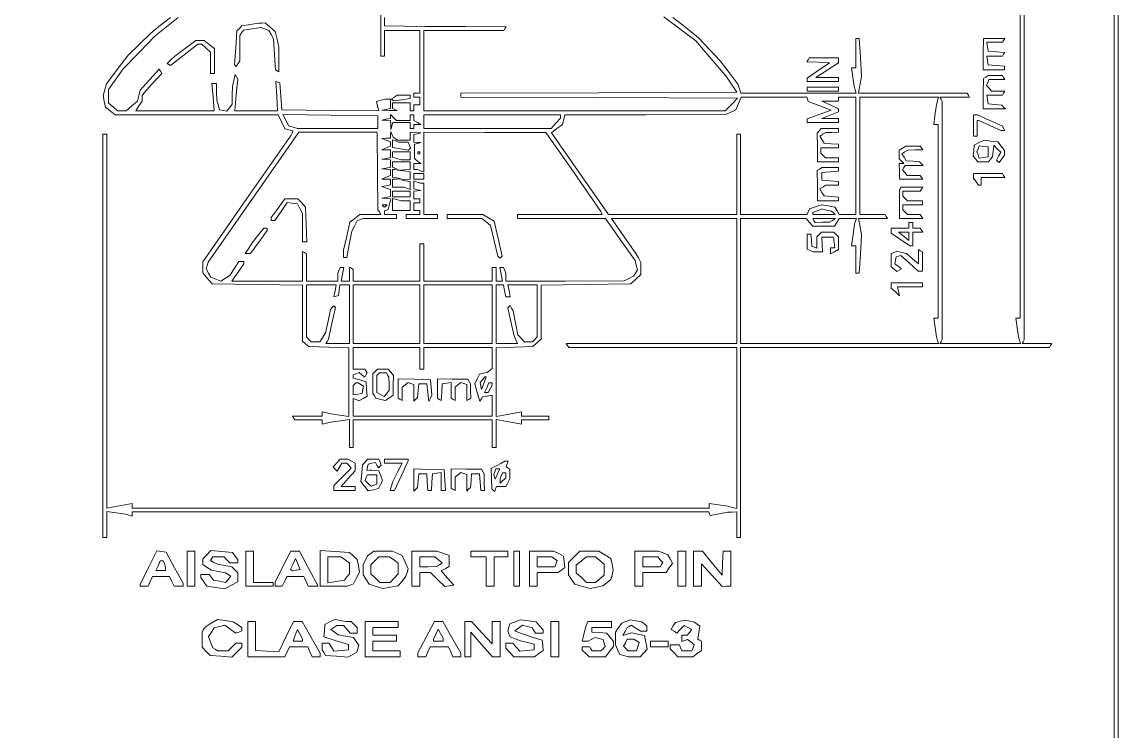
# Paper-space layout 'AN-07-DGE-065' of a CAD drawing. Header units: metres, sheet in millimetres. Extents: x 12 to 193, y 4 to 291.
# Drawn here: x 121.9 to 193.1, y 118.6 to 164.6 of the extents above; entities that cross this region are included whole.
import ezdxf

# ---------------------------------------------------------------- set-up
doc = ezdxf.new("R2010")
doc.units = ezdxf.units.M
doc.layers.add('DGE_CONTORNOS', color=7, linetype='Continuous', lineweight=0)
doc.layers.add('DGE_DATOS', color=7, linetype='Continuous', lineweight=0)

# ---------------------------------------------------------------- blocks, each defined once
blk = doc.blocks.new('LP_REF_DGE_MT_065')
at = {"layer": 'DGE_CONTORNOS'}
for points in [[(29.612, 147.687), (29.612, 25.259), (111.337, 25.259), (193.061, 25.259), (193.061, 147.687), (193.061, 270.115), (111.337, 270.115), (29.612, 270.115)], [(192.807, 164.007), (192.807, 58.152), (117.941, 58.152), (43.074, 58.152), (43.074, 164.007), (43.074, 269.861), (117.941, 269.861), (192.807, 269.861)], [(136.702, 164.458), (136.16, 164.37), (136.004, 164.214), (135.848, 164.058), (135.771, 162.953), (135.694, 161.848), (135.746, 161.788), (135.798, 161.728), (135.916, 161.915), (136.034, 162.102), (136.038, 162.927), (136.042, 163.753), (136.154, 163.929), (136.266, 164.106), (136.834, 164.192), (137.401, 164.279), (137.664, 164.181), (137.927, 164.084), (138.075, 163.807), (138.223, 163.53), (138.292, 162.526), (138.361, 161.522), (138.47, 161.455), (138.578, 161.388), (138.575, 162.189), (138.572, 162.991), (138.455, 163.499), (138.337, 164.007), (138.006, 164.292), (137.675, 164.578), (137.46, 164.562), (137.245, 164.546)], [(132.482, 162.913), (131.784, 162.391), (131.549, 162.167), (131.314, 161.942), (131.425, 161.873), (131.537, 161.804), (132.422, 162.491), (133.308, 163.179), (133.442, 163.18), (133.577, 163.181), (133.855, 162.922), (134.133, 162.663), (134.133, 161.97), (134.133, 161.276), (134.26, 161.276), (134.387, 161.276), (134.387, 162.092), (134.387, 162.909), (134.053, 163.172), (133.718, 163.435), (133.449, 163.434), (133.181, 163.434)], [(184.312, 162.546), (184.309, 161.53), (185.002, 161.53), (185.695, 161.53), (185.695, 161.65), (185.695, 161.769), (185.155, 161.808), (184.616, 161.848), (184.575, 162.133), (184.535, 162.419), (185.044, 162.419), (185.553, 162.419), (185.627, 162.539), (185.701, 162.658), (185.158, 162.697), (184.616, 162.737), (184.575, 163.022), (184.535, 163.308), (185.044, 163.308), (185.553, 163.308), (185.632, 163.435), (185.71, 163.562), (185.012, 163.562), (184.314, 163.562)], [(172.936, 162.171), (172.861, 162.051), (173.588, 162.013), (174.316, 161.975), (173.592, 161.477), (172.868, 160.98), (172.868, 160.874), (172.868, 160.768), (173.884, 160.768), (174.9, 160.768), (174.9, 160.895), (174.9, 161.022), (174.17, 161.023), (173.44, 161.025), (174.168, 161.5), (174.897, 161.975), (174.898, 162.133), (174.9, 162.292), (173.955, 162.292), (173.01, 162.292)], [(184.467, 161.05), (184.317, 160.955), (184.312, 159.973), (184.307, 158.99), (185.027, 158.99), (185.746, 158.99), (185.625, 159.108), (185.505, 159.226), (185.06, 159.267), (184.616, 159.308), (184.575, 159.593), (184.535, 159.879), (185.044, 159.879), (185.553, 159.879), (185.632, 160.006), (185.71, 160.133), (185.274, 160.133), (184.837, 160.133), (184.681, 160.322), (184.524, 160.511), (184.597, 160.703), (184.671, 160.895), (185.191, 160.895), (185.71, 160.895), (185.632, 161.022), (185.553, 161.149), (185.084, 161.147), (184.616, 161.145)], [(172.868, 160.26), (172.868, 160.133), (173.884, 160.133), (174.9, 160.133), (174.9, 160.26), (174.9, 160.387), (173.884, 160.387), (172.868, 160.387)], [(146.075, 159.757), (145.888, 159.639), (145.95, 159.577), (146.013, 159.514), (146.55, 159.586), (147.087, 159.658), (147.087, 159.769), (147.087, 159.879), (146.674, 159.877), (146.262, 159.875)], [(172.895, 159.609), (172.942, 159.466), (173.686, 159.188), (174.43, 158.911), (173.649, 158.626), (172.868, 158.341), (172.868, 158.221), (172.868, 158.101), (173.884, 158.101), (174.9, 158.101), (174.9, 158.228), (174.9, 158.355), (174.36, 158.364), (173.821, 158.374), (174.36, 158.581), (174.9, 158.789), (174.9, 158.894), (174.9, 159), (174.36, 159.24), (173.821, 159.48), (174.36, 159.489), (174.9, 159.498), (174.9, 159.625), (174.9, 159.752), (175.472, 159.752), (176.043, 159.752), (176.043, 155.942), (176.043, 152.132), (175.502, 152.132), (174.961, 152.132), (174.812, 152.37), (174.664, 152.608), (174.234, 152.689), (173.803, 152.77), (173.409, 152.633), (173.016, 152.495), (172.946, 152.314), (172.876, 152.132), (170.713, 152.132), (168.55, 152.132), (168.55, 154.736), (168.55, 157.339), (168.423, 157.339), (168.296, 157.339), (168.296, 154.736), (168.296, 152.132), (164.135, 152.132), (159.973, 152.132), (158.117, 154.786), (156.262, 157.441), (156.626, 157.71), (156.99, 157.979), (157.069, 158.294), (157.148, 158.609), (162.373, 158.611), (167.598, 158.613), (167.915, 158.771), (168.233, 158.93), (168.414, 159.341), (168.596, 159.752), (170.722, 159.752), (172.847, 159.752)], [(181.325, 159.434), (181.245, 159.117), (181.167, 158.545), (181.089, 157.974), (181.233, 157.974), (181.377, 157.974), (181.377, 151.688), (181.377, 145.401), (181.236, 145.401), (181.094, 145.401), (181.179, 144.798), (181.265, 144.195), (181.329, 143.972), (181.394, 143.75), (174.972, 143.75), (168.55, 143.75), (168.55, 147.814), (168.55, 151.878), (170.681, 151.878), (172.812, 151.878), (173.029, 151.624), (173.247, 151.37), (173.945, 151.37), (174.644, 151.37), (174.803, 151.624), (174.961, 151.878), (175.516, 151.878), (176.07, 151.878), (176.005, 151.707), (175.939, 151.537), (175.85, 150.818), (175.76, 150.1), (175.902, 150.1), (176.043, 150.1), (176.043, 149.211), (176.043, 148.322), (176.151, 148.322), (176.259, 148.322), (176.332, 149.56), (176.406, 150.799), (176.305, 151.338), (176.204, 151.878), (177.147, 151.878), (178.09, 151.878), (178.012, 152.005), (177.933, 152.132), (177.115, 152.132), (176.297, 152.132), (176.297, 155.942), (176.297, 159.752), (178.851, 159.752), (181.405, 159.752)], [(144.996, 158.133), (145, 157.72), (142.392, 157.722), (139.785, 157.723), (139.494, 157.801), (139.203, 157.879), (139.013, 158.246), (138.823, 158.614), (141.907, 158.58), (144.992, 158.546)], [(146.652, 158.228), (147.087, 158.228), (147.087, 158.419), (147.087, 158.609), (147.214, 158.609), (147.341, 158.609), (147.341, 158.425), (147.341, 158.241), (147.563, 158.111), (147.786, 157.982), (147.563, 157.978), (147.341, 157.974), (147.341, 157.847), (147.341, 157.72), (147.214, 157.72), (147.087, 157.72), (147.087, 157.911), (147.087, 158.101), (146.525, 158.101), (145.963, 158.101), (145.905, 157.879), (145.847, 157.657), (145.832, 157.942), (145.817, 158.228), (145.531, 158.245), (145.246, 158.263), (145.531, 158.318), (145.817, 158.373), (145.817, 158.5), (145.817, 158.627), (146.017, 158.428), (146.216, 158.228)], [(156.866, 158.501), (156.866, 158.392), (156.555, 158.056), (156.243, 157.72), (152.11, 157.72), (147.976, 157.72), (147.976, 158.165), (147.976, 158.609), (152.421, 158.609), (156.866, 158.609)], [(183.663, 157.911), (183.663, 157.212), (183.79, 157.212), (183.917, 157.212), (183.917, 157.72), (183.917, 158.228), (183.965, 158.228), (184.013, 158.228), (184.73, 157.911), (185.448, 157.593), (185.579, 157.593), (185.71, 157.593), (185.622, 157.736), (185.534, 157.879), (184.728, 158.244), (183.923, 158.609), (183.793, 158.609), (183.663, 158.609)], [(144.942, 157.371), (144.957, 157.276), (144.98, 154.861), (145.003, 152.446), (145.1, 152.289), (145.197, 152.132), (144.508, 152.132), (143.819, 152.132), (143.499, 151.88), (143.179, 151.628), (142.974, 150.721), (142.769, 149.815), (142.769, 149.576), (142.769, 149.338), (142.873, 149.338), (142.977, 149.338), (143.144, 150.195), (143.311, 151.053), (143.48, 151.386), (143.649, 151.72), (143.854, 151.799), (144.06, 151.878), (145.129, 151.878), (146.198, 151.878), (146.198, 152.005), (146.198, 152.132), (145.817, 152.132), (145.436, 152.132), (145.436, 152.248), (145.436, 152.365), (145.554, 152.407), (145.671, 152.45), (145.758, 152.799), (145.845, 153.148), (145.545, 153.165), (145.246, 153.183), (145.531, 153.238), (145.817, 153.293), (145.817, 153.523), (145.817, 153.753), (145.531, 153.848), (145.246, 153.942), (145.531, 153.998), (145.817, 154.055), (145.817, 154.236), (145.817, 154.418), (145.531, 154.426), (145.246, 154.434), (145.531, 154.549), (145.817, 154.664), (145.817, 154.858), (145.817, 155.053), (145.531, 155.07), (145.246, 155.088), (145.531, 155.143), (145.817, 155.198), (145.817, 155.443), (145.817, 155.688), (145.531, 155.705), (145.246, 155.723), (145.531, 155.778), (145.817, 155.833), (145.817, 156.078), (145.817, 156.323), (145.531, 156.331), (145.246, 156.339), (145.531, 156.454), (145.817, 156.569), (145.817, 156.704), (145.817, 156.839), (145.531, 156.954), (145.246, 157.069), (145.531, 157.077), (145.817, 157.085), (145.827, 157.307), (145.837, 157.53), (145.91, 157.339), (145.982, 157.149), (146.122, 157.055), (146.262, 156.962), (146.674, 156.96), (147.087, 156.958), (147.087, 157.212), (147.087, 157.466), (147.436, 157.451), (147.786, 157.437), (147.563, 157.378), (147.341, 157.32), (147.341, 157.076), (147.341, 156.831), (147.563, 156.816), (147.786, 156.802), (147.576, 156.746), (147.367, 156.69), (147.367, 156.226), (147.367, 155.761), (147.576, 155.602), (147.786, 155.442), (147.563, 155.438), (147.341, 155.434), (147.341, 155.244), (147.341, 155.053), (147.458, 155.053), (147.574, 155.053), (147.775, 154.976), (147.976, 154.899), (147.976, 156.182), (147.976, 157.466), (151.945, 157.46), (155.914, 157.455), (157.692, 154.896), (159.47, 152.338), (159.512, 152.235), (159.554, 152.132), (156.813, 152.132), (154.072, 152.132), (154.072, 152.005), (154.072, 151.878), (156.926, 151.878), (159.779, 151.878), (160.741, 150.514), (161.703, 149.149), (161.78, 148.843), (161.857, 148.537), (161.73, 148.334), (161.604, 148.132), (161.299, 147.975), (160.994, 147.818), (157.152, 147.816), (153.31, 147.814), (153.31, 148.058), (153.31, 148.301), (153.233, 148.502), (153.156, 148.703), (153.037, 148.703), (152.918, 148.703), (153.001, 148.259), (153.084, 147.814), (152.88, 147.814), (152.675, 147.814), (152.675, 148.259), (152.675, 148.703), (152.548, 148.703), (152.421, 148.703), (152.421, 148.259), (152.421, 147.814), (150.199, 147.814), (147.976, 147.814), (147.976, 149.021), (147.976, 150.227), (147.849, 150.227), (147.722, 150.227), (147.722, 149.021), (147.722, 147.814), (145.563, 147.814), (143.404, 147.814), (143.404, 148.188), (143.404, 148.561), (143.277, 148.64), (143.15, 148.718), (143.15, 148.266), (143.15, 147.814), (142.882, 147.814), (142.614, 147.814), (142.697, 148.259), (142.781, 148.703), (142.662, 148.703), (142.542, 148.703), (142.465, 148.502), (142.388, 148.301), (142.388, 148.058), (142.388, 147.814), (141.372, 147.814), (140.356, 147.814), (140.356, 148.696), (140.356, 149.577), (140.229, 149.656), (140.102, 149.734), (140.102, 148.774), (140.102, 147.814), (137.81, 147.814), (135.518, 147.814), (135.905, 148.377), (136.292, 148.939), (136.292, 149.012), (136.292, 149.084), (136.133, 149.082), (135.975, 149.081), (135.69, 148.642), (135.406, 148.203), (135.104, 148.005), (134.802, 147.807), (134.476, 147.932), (134.149, 148.056), (134.002, 148.329), (133.856, 148.602), (133.913, 148.817), (133.969, 149.033), (136.921, 153.249), (139.872, 157.466), (142.4, 157.466), (144.928, 157.466)], [(173.659, 157.561), (173.529, 157.403), (173.535, 156.482), (173.541, 155.561), (174.221, 155.561), (174.9, 155.561), (174.9, 155.688), (174.9, 155.815), (174.481, 155.815), (174.062, 155.815), (173.91, 155.967), (173.757, 156.12), (173.757, 156.285), (173.757, 156.45), (174.329, 156.45), (174.9, 156.45), (174.9, 156.569), (174.9, 156.689), (174.437, 156.728), (173.973, 156.768), (173.834, 156.993), (173.694, 157.219), (173.884, 157.341), (174.075, 157.462), (174.487, 157.464), (174.9, 157.466), (174.9, 157.593), (174.9, 157.72), (174.344, 157.72), (173.788, 157.72)], [(145.944, 156.729), (145.944, 156.472), (146.461, 156.385), (146.977, 156.298), (147.048, 156.368), (147.119, 156.439), (147.043, 156.635), (146.968, 156.831), (146.657, 156.831), (146.346, 156.831), (146.145, 156.908), (145.944, 156.985)], [(184.044, 156.801), (183.727, 156.635), (183.686, 156.281), (183.645, 155.927), (183.797, 155.744), (183.948, 155.561), (184.298, 155.561), (184.648, 155.561), (184.779, 155.72), (184.911, 155.879), (184.954, 156.252), (184.997, 156.625), (185.219, 156.402), (185.441, 156.178), (185.304, 155.922), (185.167, 155.666), (185.251, 155.582), (185.335, 155.498), (185.515, 155.744), (185.695, 155.991), (185.695, 156.143), (185.695, 156.295), (185.473, 156.567), (185.251, 156.839), (184.806, 156.903), (184.362, 156.967)], [(184.616, 156.196), (184.616, 155.879), (184.329, 155.838), (184.043, 155.797), (183.967, 155.997), (183.89, 156.196), (183.967, 156.395), (184.043, 156.595), (184.329, 156.554), (184.616, 156.514)], [(145.944, 156.02), (145.944, 155.845), (146.23, 155.768), (146.516, 155.691), (146.801, 155.69), (147.087, 155.688), (147.087, 155.942), (147.087, 156.196), (146.516, 156.196), (145.944, 156.196)], [(147.722, 156.133), (147.722, 156.069), (147.659, 156.069), (147.595, 156.069), (147.595, 156.133), (147.595, 156.196), (147.659, 156.196), (147.722, 156.196)], [(179.059, 156.44), (178.837, 156.31), (178.837, 156.025), (178.837, 155.739), (178.99, 155.586), (179.142, 155.434), (178.99, 155.434), (178.839, 155.434), (178.859, 154.926), (178.879, 154.418), (179.627, 154.418), (180.376, 154.418), (180.298, 154.545), (180.219, 154.672), (179.798, 154.672), (179.376, 154.672), (179.223, 154.857), (179.069, 155.042), (179.151, 155.174), (179.233, 155.307), (179.823, 155.307), (180.412, 155.307), (180.291, 155.425), (180.171, 155.543), (179.739, 155.584), (179.307, 155.625), (179.167, 155.85), (179.028, 156.076), (179.218, 156.198), (179.409, 156.319), (179.892, 156.321), (180.376, 156.323), (180.298, 156.45), (180.219, 156.577), (179.75, 156.573), (179.282, 156.569)], [(145.944, 155.381), (145.944, 155.201), (146.103, 155.137), (146.262, 155.073), (146.103, 155.063), (145.944, 155.053), (145.944, 154.808), (145.944, 154.563), (146.23, 154.508), (146.516, 154.453), (146.23, 154.435), (145.944, 154.418), (145.944, 154.164), (145.944, 153.91), (146.315, 153.91), (146.685, 153.91), (146.886, 153.833), (147.087, 153.756), (147.087, 154.015), (147.087, 154.273), (146.801, 154.328), (146.516, 154.383), (146.801, 154.401), (147.087, 154.418), (147.087, 154.664), (147.087, 154.91), (146.674, 154.961), (146.262, 155.012), (146.674, 155.033), (147.087, 155.053), (147.087, 155.307), (147.087, 155.561), (146.516, 155.561), (145.944, 155.561)], [(173.673, 155.082), (173.525, 154.988), (173.534, 154.004), (173.544, 153.021), (174.222, 153.021), (174.9, 153.021), (174.9, 153.14), (174.9, 153.26), (174.437, 153.299), (173.973, 153.339), (173.834, 153.564), (173.694, 153.79), (173.884, 153.912), (174.075, 154.033), (174.487, 154.035), (174.9, 154.037), (174.9, 154.157), (174.9, 154.276), (174.36, 154.315), (173.821, 154.355), (173.821, 154.609), (173.821, 154.863), (174.36, 154.902), (174.9, 154.941), (174.9, 155.06), (174.9, 155.18), (174.36, 155.178), (173.821, 155.176)], [(147.341, 154.609), (147.341, 154.418), (147.659, 154.418), (147.976, 154.418), (147.976, 154.609), (147.976, 154.799), (147.659, 154.799), (147.341, 154.799)], [(183.667, 154.64), (183.671, 154.482), (183.84, 154.259), (184.009, 154.037), (184.09, 154.037), (184.171, 154.037), (184.171, 154.291), (184.171, 154.545), (184.941, 154.545), (185.71, 154.545), (185.632, 154.672), (185.553, 154.799), (184.608, 154.799), (183.663, 154.799)], [(147.341, 154.06), (147.341, 153.802), (147.563, 153.744), (147.786, 153.685), (147.563, 153.671), (147.341, 153.656), (147.341, 153.402), (147.341, 153.148), (147.532, 153.148), (147.722, 153.148), (147.722, 153.021), (147.722, 152.894), (147.532, 152.894), (147.341, 152.894), (147.341, 152.64), (147.341, 152.386), (147.532, 152.386), (147.722, 152.386), (147.722, 152.259), (147.722, 152.132), (147.278, 152.132), (146.833, 152.132), (146.833, 152.005), (146.833, 151.878), (147.849, 151.878), (148.865, 151.878), (148.865, 152.005), (148.865, 152.132), (148.421, 152.132), (147.976, 152.132), (147.976, 153.148), (147.976, 154.164), (147.86, 154.164), (147.743, 154.164), (147.542, 154.241), (147.341, 154.318)], [(178.921, 153.815), (178.864, 153.72), (178.869, 152.799), (178.875, 151.878), (179.626, 151.878), (180.376, 151.878), (180.298, 152.005), (180.219, 152.132), (179.808, 152.132), (179.396, 152.132), (179.244, 152.284), (179.091, 152.437), (179.091, 152.602), (179.091, 152.767), (179.726, 152.767), (180.361, 152.767), (180.361, 152.894), (180.361, 153.021), (179.879, 153.021), (179.396, 153.021), (179.244, 153.173), (179.091, 153.326), (179.091, 153.491), (179.091, 153.656), (179.655, 153.656), (180.219, 153.656), (180.298, 153.783), (180.376, 153.91), (179.678, 153.91), (178.979, 153.91)], [(138.519, 152.545), (138.076, 151.942), (138.073, 151.846), (138.07, 151.751), (138.191, 151.751), (138.312, 151.751), (138.71, 152.33), (139.108, 152.909), (139.444, 152.87), (139.779, 152.831), (139.939, 152.513), (140.098, 152.196), (140.1, 151.275), (140.102, 150.354), (140.242, 150.354), (140.381, 150.354), (140.337, 151.484), (140.293, 152.614), (140.051, 152.881), (139.809, 153.148), (139.385, 153.148), (138.962, 153.148)], [(145.944, 153.466), (145.944, 153.275), (146.516, 153.275), (147.087, 153.275), (147.087, 153.466), (147.087, 153.656), (146.516, 153.656), (145.944, 153.656)], [(145.944, 152.782), (145.944, 152.386), (146.516, 152.386), (147.087, 152.386), (147.087, 152.704), (147.087, 153.021), (146.801, 153.023), (146.516, 153.024), (146.23, 153.101), (145.944, 153.178)], [(145.521, 152.682), (145.436, 152.598), (145.352, 152.682), (145.267, 152.767), (145.436, 152.767), (145.606, 152.767)], [(174.576, 152.243), (174.697, 152.132), (173.973, 152.132), (173.249, 152.132), (173.249, 152.2), (173.249, 152.267), (173.535, 152.379), (173.821, 152.491), (174.138, 152.422), (174.456, 152.353)], [(149.5, 152.005), (149.5, 151.878), (150.629, 151.878), (151.758, 151.878), (152.037, 151.652), (152.316, 151.426), (152.553, 150.431), (152.79, 149.435), (152.86, 149.365), (152.929, 149.296), (153, 149.366), (153.07, 149.437), (152.804, 150.569), (152.539, 151.702), (152.175, 151.917), (151.81, 152.132), (150.655, 152.132), (149.5, 152.132)], [(174.519, 151.751), (174.329, 151.628), (173.86, 151.626), (173.391, 151.624), (173.313, 151.751), (173.234, 151.878), (173.972, 151.876), (174.71, 151.874)], [(179.472, 151.434), (179.472, 151.243), (178.901, 151.243), (178.329, 151.243), (178.329, 151.084), (178.33, 150.926), (178.935, 150.513), (179.541, 150.1), (179.634, 150.1), (179.726, 150.1), (179.726, 150.545), (179.726, 150.989), (180.051, 150.989), (180.376, 150.989), (180.298, 151.116), (180.219, 151.243), (179.973, 151.243), (179.726, 151.243), (179.726, 151.434), (179.726, 151.624), (179.599, 151.624), (179.472, 151.624)], [(137.211, 150.767), (136.839, 150.291), (136.614, 149.941), (136.39, 149.592), (136.563, 149.596), (136.737, 149.599), (137.276, 150.343), (137.816, 151.087), (137.816, 151.165), (137.816, 151.243), (137.7, 151.243), (137.584, 151.243)], [(173.656, 150.837), (173.503, 150.684), (173.503, 150.318), (173.503, 149.952), (173.344, 150.004), (173.186, 150.056), (173.146, 150.459), (173.106, 150.862), (172.987, 150.862), (172.868, 150.862), (172.868, 150.368), (172.868, 149.873), (173.069, 149.796), (173.27, 149.719), (173.573, 149.719), (173.877, 149.719), (173.849, 150.195), (173.821, 150.672), (174.202, 150.672), (174.583, 150.672), (174.623, 150.322), (174.663, 149.973), (174.528, 149.973), (174.392, 149.973), (174.392, 149.778), (174.392, 149.583), (174.646, 149.719), (174.9, 149.855), (174.9, 150.27), (174.9, 150.684), (174.748, 150.837), (174.595, 150.989), (174.202, 150.989), (173.808, 150.989)], [(179.472, 150.715), (179.472, 150.442), (179.186, 150.682), (178.901, 150.923), (178.848, 150.956), (178.795, 150.989), (179.134, 150.989), (179.472, 150.989)], [(180.107, 149.398), (180.107, 148.934), (179.716, 149.263), (179.326, 149.592), (179.018, 149.669), (178.711, 149.746), (178.52, 149.673), (178.329, 149.6), (178.329, 149.167), (178.329, 148.734), (178.514, 148.581), (178.699, 148.427), (178.851, 148.521), (179.003, 148.615), (178.782, 148.776), (178.561, 148.938), (178.604, 149.159), (178.647, 149.38), (178.799, 149.431), (178.951, 149.482), (179.512, 148.965), (180.072, 148.449), (180.217, 148.449), (180.361, 148.449), (180.361, 149.077), (180.361, 149.704), (180.234, 149.783), (180.107, 149.861)], [(142.215, 147.169), (142.136, 146.778), (142.294, 146.829), (142.452, 146.881), (142.492, 147.221), (142.532, 147.56), (142.841, 147.56), (143.15, 147.56), (143.15, 145.655), (143.15, 143.75), (142.381, 143.75), (141.611, 143.75), (141.699, 143.893), (141.788, 144.036), (142.017, 145.064), (142.246, 146.093), (142.188, 146.151), (142.13, 146.21), (142.025, 146.091), (141.92, 145.973), (141.761, 145.211), (141.602, 144.449), (141.421, 144.163), (141.239, 143.877), (140.95, 143.877), (140.661, 143.877), (140.509, 144.029), (140.356, 144.182), (140.356, 145.871), (140.356, 147.56), (141.325, 147.56), (142.293, 147.56)], [(147.722, 145.655), (147.722, 143.75), (145.563, 143.75), (143.404, 143.75), (143.404, 145.655), (143.404, 147.56), (145.563, 147.56), (147.722, 147.56)], [(152.421, 145.655), (152.421, 143.75), (150.199, 143.75), (147.976, 143.75), (147.976, 145.655), (147.976, 147.56), (150.199, 147.56), (152.421, 147.56)], [(153.228, 147.179), (153.304, 146.798), (153.45, 146.798), (153.596, 146.798), (153.52, 147.179), (153.444, 147.56), (154.393, 147.56), (155.342, 147.56), (155.342, 145.871), (155.342, 144.182), (155.19, 144.029), (155.037, 143.877), (154.765, 143.877), (154.493, 143.877), (154.294, 144.099), (154.095, 144.322), (153.944, 145.097), (153.792, 145.872), (153.685, 146.046), (153.578, 146.219), (153.505, 146.146), (153.432, 146.073), (153.628, 145.197), (153.823, 144.322), (153.945, 144.036), (154.067, 143.75), (153.371, 143.75), (152.675, 143.75), (152.675, 145.655), (152.675, 147.56), (152.913, 147.56), (153.151, 147.56)], [(178.329, 147.516), (178.329, 147.345), (178.603, 147.103), (178.877, 146.862), (178.805, 147.147), (178.734, 147.433), (179.548, 147.433), (180.361, 147.433), (180.361, 147.56), (180.361, 147.687), (179.345, 147.687), (178.329, 147.687)], [(147.722, 142.798), (147.722, 142.099), (147.849, 142.099), (147.976, 142.099), (147.976, 142.798), (147.976, 143.496), (150.199, 143.496), (152.421, 143.496), (152.421, 142.813), (152.421, 142.13), (152.262, 142.001), (152.104, 141.872), (151.851, 141.825), (151.598, 141.778), (151.444, 141.457), (151.289, 141.136), (151.454, 140.58), (151.618, 140.024), (151.7, 140.157), (151.782, 140.291), (152.102, 140.352), (152.421, 140.413), (152.421, 139.732), (152.421, 139.051), (147.913, 139.051), (143.404, 139.051), (143.404, 139.619), (143.404, 140.186), (143.585, 140.117), (143.765, 140.047), (144.036, 140.193), (144.308, 140.338), (144.269, 140.806), (144.23, 141.274), (143.817, 141.395), (143.404, 141.517), (143.404, 141.621), (143.404, 141.726), (143.596, 141.8), (143.788, 141.873), (143.966, 141.726), (144.144, 141.579), (144.226, 141.712), (144.308, 141.845), (144.23, 141.972), (144.151, 142.099), (143.778, 142.099), (143.404, 142.099), (143.404, 142.798), (143.404, 143.496), (145.563, 143.496), (147.722, 143.496)], [(144.827, 141.947), (144.674, 141.794), (144.676, 141.153), (144.678, 140.512), (144.773, 140.363), (144.867, 140.214), (145.183, 140.135), (145.5, 140.056), (145.744, 140.235), (145.988, 140.413), (145.998, 141.046), (146.008, 141.679), (145.833, 141.889), (145.659, 142.099), (145.319, 142.099), (144.979, 142.099)], [(145.632, 141.709), (145.716, 141.574), (145.728, 141.149), (145.74, 140.724), (145.575, 140.525), (145.409, 140.326), (145.169, 140.455), (144.928, 140.584), (144.928, 141.13), (144.928, 141.676), (145.013, 141.76), (145.098, 141.845), (145.323, 141.845), (145.548, 141.845)], [(143.893, 141.098), (144.064, 140.989), (144.019, 140.75), (143.973, 140.512), (143.689, 140.471), (143.404, 140.43), (143.404, 140.736), (143.404, 141.041), (143.489, 141.125), (143.574, 141.21), (143.648, 141.208), (143.722, 141.206)], [(146.325, 140.838), (146.325, 140.209), (146.452, 140.131), (146.579, 140.052), (146.579, 140.488), (146.579, 140.925), (146.768, 141.082), (146.957, 141.238), (147.149, 141.165), (147.341, 141.091), (147.341, 140.554), (147.341, 140.016), (147.459, 140.137), (147.577, 140.258), (147.618, 140.702), (147.659, 141.147), (147.913, 141.147), (148.167, 141.147), (148.238, 140.575), (148.309, 140.004), (148.405, 140.212), (148.501, 140.421), (148.461, 140.911), (148.421, 141.401), (147.373, 141.434), (146.325, 141.467)], [(148.865, 140.835), (148.865, 140.209), (148.985, 140.135), (149.104, 140.061), (149.143, 140.604), (149.183, 141.147), (149.468, 141.187), (149.754, 141.228), (149.754, 140.718), (149.754, 140.209), (149.881, 140.131), (150.008, 140.052), (150.008, 140.488), (150.008, 140.925), (150.197, 141.082), (150.386, 141.238), (150.578, 141.165), (150.77, 141.091), (150.77, 140.572), (150.77, 140.052), (150.897, 140.131), (151.024, 140.209), (151.022, 140.678), (151.02, 141.147), (150.927, 141.293), (150.834, 141.44), (149.849, 141.45), (148.865, 141.46)], [(151.88, 141.178), (151.732, 140.766), (151.685, 140.994), (151.638, 141.222), (151.791, 141.407), (151.944, 141.591), (151.986, 141.591), (152.027, 141.591)], [(152.421, 141.138), (152.421, 141.066), (152.29, 140.821), (152.158, 140.575), (152.038, 140.575), (151.919, 140.575), (152.063, 140.893), (152.208, 141.21), (152.315, 141.21), (152.421, 141.21)], [(142.322, 136), (142.089, 135.743), (142.227, 135.605), (142.365, 135.468), (142.508, 135.735), (142.651, 136.003), (142.822, 136.003), (142.992, 136.003), (143.131, 135.836), (143.27, 135.668), (142.702, 135.111), (142.134, 134.553), (142.134, 134.389), (142.134, 134.225), (142.833, 134.225), (143.531, 134.225), (143.531, 134.352), (143.531, 134.479), (143.072, 134.479), (142.613, 134.479), (143.072, 134.987), (143.531, 135.496), (143.531, 135.745), (143.531, 135.994), (143.286, 136.126), (143.04, 136.257), (142.797, 136.257), (142.555, 136.257)], [(144.166, 136.066), (144.008, 135.876), (143.947, 135.335), (143.886, 134.794), (144.132, 134.49), (144.377, 134.187), (144.713, 134.271), (145.048, 134.355), (145.179, 134.599), (145.309, 134.843), (145.185, 135.169), (145.061, 135.495), (144.836, 135.515), (144.611, 135.535), (144.445, 135.528), (144.28, 135.521), (144.32, 135.729), (144.36, 135.937), (144.597, 135.982), (144.834, 136.028), (144.938, 135.86), (145.041, 135.693), (145.127, 135.779), (145.214, 135.865), (145.138, 136.061), (145.063, 136.257), (144.694, 136.257), (144.324, 136.257)], [(145.436, 136.13), (145.436, 136.003), (146.01, 136.003), (146.583, 136.003), (146.28, 135.4), (145.977, 134.797), (145.889, 134.511), (145.8, 134.225), (145.943, 134.225), (146.086, 134.225), (146.523, 135.185), (146.96, 136.144), (146.96, 136.201), (146.96, 136.257), (146.198, 136.257), (145.436, 136.257)], [(152.993, 135.976), (152.739, 135.836), (152.548, 135.744), (152.358, 135.651), (152.376, 134.994), (152.394, 134.337), (152.488, 134.249), (152.583, 134.162), (152.64, 134.32), (152.696, 134.479), (152.999, 134.479), (153.301, 134.479), (153.433, 134.725), (153.564, 134.97), (153.564, 135.289), (153.564, 135.607), (153.443, 135.682), (153.321, 135.757), (153.393, 135.944), (153.464, 136.13), (153.356, 136.123), (153.247, 136.115)], [(144.928, 134.937), (144.928, 134.633), (144.741, 134.562), (144.555, 134.49), (144.366, 134.679), (144.177, 134.867), (144.249, 135.054), (144.32, 135.241), (144.624, 135.241), (144.928, 135.241)], [(147.341, 134.898), (147.341, 134.174), (147.459, 134.295), (147.577, 134.416), (147.618, 134.86), (147.659, 135.305), (147.913, 135.305), (148.167, 135.305), (148.206, 134.765), (148.245, 134.225), (148.357, 134.225), (148.47, 134.225), (148.509, 134.765), (148.548, 135.305), (148.833, 135.345), (149.119, 135.386), (149.119, 134.805), (149.119, 134.225), (149.253, 134.225), (149.386, 134.225), (149.348, 134.892), (149.31, 135.559), (148.325, 135.591), (147.341, 135.623)], [(149.754, 134.993), (149.754, 134.367), (149.881, 134.289), (150.008, 134.21), (150.008, 134.646), (150.008, 135.083), (150.197, 135.24), (150.386, 135.396), (150.578, 135.323), (150.77, 135.249), (150.77, 134.712), (150.77, 134.174), (150.888, 134.295), (151.006, 134.416), (151.047, 134.86), (151.088, 135.305), (151.342, 135.305), (151.596, 135.305), (151.635, 134.765), (151.674, 134.225), (151.793, 134.225), (151.913, 134.225), (151.911, 134.765), (151.909, 135.305), (151.816, 135.451), (151.723, 135.598), (150.738, 135.608), (149.754, 135.618)], [(152.772, 135.29), (152.621, 134.958), (152.573, 135.104), (152.524, 135.249), (152.596, 135.436), (152.667, 135.622), (152.795, 135.622), (152.924, 135.622)], [(153.31, 135.193), (153.31, 135.018), (153.12, 134.86), (152.929, 134.702), (152.929, 134.834), (152.929, 134.966), (153.006, 135.167), (153.083, 135.368), (153.197, 135.368), (153.31, 135.368)], [(130.1, 129.212), (129.561, 128.125), (129.561, 128.064), (129.561, 128.002), (129.818, 128.002), (130.075, 128.002), (130.219, 128.32), (130.364, 128.637), (130.918, 128.637), (131.472, 128.637), (131.616, 128.32), (131.761, 128.002), (132.058, 128.002), (132.355, 128.002), (132.354, 128.097), (132.352, 128.193), (131.798, 129.209), (131.245, 130.225), (130.942, 130.262), (130.639, 130.299)], [(132.609, 129.145), (132.609, 128.002), (132.863, 128.002), (133.117, 128.002), (133.117, 129.145), (133.117, 130.288), (132.863, 130.288), (132.609, 130.288)], [(133.894, 130.049), (133.625, 129.78), (133.625, 129.592), (133.625, 129.405), (133.911, 129.221), (134.197, 129.037), (134.649, 128.954), (135.102, 128.872), (135.276, 128.764), (135.45, 128.656), (135.28, 128.451), (135.109, 128.245), (134.716, 128.326), (134.324, 128.407), (134.183, 128.585), (134.042, 128.764), (133.77, 128.764), (133.498, 128.764), (133.498, 128.665), (133.498, 128.567), (133.691, 128.292), (133.883, 128.017), (134.474, 127.928), (135.064, 127.84), (135.488, 128.068), (135.911, 128.296), (135.911, 128.584), (135.911, 128.873), (135.717, 129.067), (135.522, 129.262), (135.05, 129.347), (134.578, 129.432), (134.352, 129.549), (134.126, 129.666), (134.201, 129.786), (134.275, 129.907), (134.64, 129.907), (135.004, 129.907), (135.195, 129.717), (135.385, 129.526), (135.648, 129.526), (135.911, 129.526), (135.911, 129.629), (135.911, 129.731), (135.74, 129.966), (135.568, 130.2), (134.865, 130.259), (134.162, 130.317)], [(136.419, 129.145), (136.419, 128.002), (137.308, 128.002), (138.197, 128.002), (138.197, 128.129), (138.197, 128.256), (137.562, 128.256), (136.927, 128.256), (136.927, 129.272), (136.927, 130.288), (136.673, 130.288), (136.419, 130.288)], [(138.834, 129.275), (138.324, 128.262), (138.324, 128.132), (138.324, 128.002), (138.558, 128.002), (138.791, 128.002), (138.936, 128.32), (139.081, 128.637), (139.635, 128.637), (140.188, 128.637), (140.333, 128.32), (140.478, 128.002), (140.796, 128.002), (141.113, 128.002), (140.513, 129.142), (139.912, 130.283), (139.627, 130.285), (139.343, 130.288)], [(141.245, 129.162), (141.245, 128.002), (142.124, 128.002), (143.002, 128.002), (143.208, 128.081), (143.414, 128.16), (143.611, 128.541), (143.808, 128.922), (143.73, 129.334), (143.653, 129.745), (143.402, 129.972), (143.152, 130.199), (142.198, 130.26), (141.245, 130.321)], [(144.536, 130.125), (144.335, 129.971), (144.187, 129.693), (144.039, 129.416), (144.039, 129.085), (144.039, 128.755), (144.24, 128.448), (144.441, 128.142), (144.878, 127.998), (145.314, 127.854), (145.819, 127.939), (146.324, 128.024), (146.573, 128.341), (146.823, 128.658), (146.899, 128.898), (146.975, 129.138), (146.771, 129.569), (146.567, 129.999), (146.25, 130.143), (145.932, 130.288), (145.335, 130.284), (144.738, 130.28)], [(147.214, 129.145), (147.214, 128.002), (147.468, 128.002), (147.722, 128.002), (147.722, 128.447), (147.722, 128.891), (148.066, 128.891), (148.41, 128.891), (148.876, 128.436), (149.343, 127.98), (149.637, 128.023), (149.931, 128.066), (149.519, 128.534), (149.107, 129.002), (149.367, 129.142), (149.627, 129.281), (149.627, 129.645), (149.627, 130.009), (149.227, 130.149), (148.827, 130.288), (148.021, 130.288), (147.214, 130.288)], [(151.024, 130.098), (151.024, 129.907), (151.532, 129.907), (152.04, 129.907), (152.04, 128.955), (152.04, 128.002), (152.294, 128.002), (152.548, 128.002), (152.548, 128.955), (152.548, 129.907), (152.993, 129.907), (153.437, 129.907), (153.437, 130.098), (153.437, 130.288), (152.231, 130.288), (151.024, 130.288)], [(153.818, 129.145), (153.818, 128.002), (154.009, 128.002), (154.199, 128.002), (154.199, 129.145), (154.199, 130.288), (154.009, 130.288), (153.818, 130.288)], [(154.834, 129.145), (154.834, 128.002), (155.088, 128.002), (155.342, 128.002), (155.342, 128.447), (155.342, 128.891), (156.016, 128.891), (156.691, 128.891), (156.916, 129.056), (157.142, 129.221), (157.099, 129.593), (157.057, 129.965), (156.739, 130.124), (156.422, 130.284), (155.628, 130.286), (154.834, 130.288)], [(157.745, 129.917), (157.374, 129.546), (157.374, 129.15), (157.374, 128.755), (157.579, 128.443), (157.783, 128.131), (158.279, 127.998), (158.775, 127.864), (159.186, 127.942), (159.597, 128.021), (159.86, 128.236), (160.123, 128.451), (160.202, 128.753), (160.281, 129.056), (160.206, 129.431), (160.131, 129.806), (159.737, 130.047), (159.343, 130.287), (158.73, 130.288), (158.117, 130.288)], [(161.692, 129.145), (161.692, 128.002), (161.946, 128.002), (162.2, 128.002), (162.2, 128.447), (162.2, 128.891), (162.959, 128.891), (163.718, 128.891), (163.921, 129.2), (164.123, 129.509), (163.979, 129.778), (163.836, 130.046), (163.518, 130.167), (163.2, 130.288), (162.446, 130.288), (161.692, 130.288)], [(164.486, 129.145), (164.486, 128.002), (164.74, 128.002), (164.994, 128.002), (164.994, 129.145), (164.994, 130.288), (164.74, 130.288), (164.486, 130.288)], [(165.502, 129.145), (165.502, 128.002), (165.756, 128.002), (166.01, 128.002), (166.013, 128.732), (166.016, 129.463), (166.68, 128.729), (167.344, 127.995), (167.629, 127.999), (167.915, 128.002), (167.915, 129.145), (167.915, 130.288), (167.667, 130.288), (167.419, 130.288), (167.381, 129.501), (167.344, 128.713), (166.709, 129.5), (166.074, 130.287), (165.788, 130.288), (165.502, 130.288)], [(131.135, 129.452), (131.212, 129.251), (131.212, 129.135), (131.212, 129.018), (130.897, 129.018), (130.583, 129.018), (130.727, 129.336), (130.872, 129.653), (130.965, 129.653), (131.058, 129.653)], [(139.699, 129.04), (139.445, 128.998), (139.388, 129.055), (139.331, 129.112), (139.491, 129.463), (139.651, 129.815), (139.802, 129.448), (139.953, 129.082)], [(142.868, 129.709), (143.15, 129.512), (143.15, 129.162), (143.15, 128.813), (142.991, 128.609), (142.833, 128.406), (142.293, 128.32), (141.753, 128.234), (141.753, 129.07), (141.753, 129.907), (142.169, 129.907), (142.586, 129.907)], [(146.043, 129.709), (146.325, 129.512), (146.325, 129.162), (146.325, 128.812), (146.066, 128.534), (145.807, 128.256), (145.471, 128.256), (145.135, 128.256), (144.841, 128.532), (144.547, 128.808), (144.547, 129.104), (144.547, 129.399), (144.801, 129.653), (145.055, 129.907), (145.408, 129.907), (145.761, 129.907)], [(148.936, 129.719), (149.183, 129.531), (148.992, 129.403), (148.802, 129.276), (148.262, 129.274), (147.722, 129.272), (147.722, 129.59), (147.722, 129.907), (148.206, 129.907), (148.69, 129.907)], [(156.472, 129.791), (156.649, 129.679), (156.571, 129.475), (156.493, 129.272), (155.918, 129.272), (155.342, 129.272), (155.342, 129.59), (155.342, 129.907), (155.818, 129.905), (156.295, 129.903)], [(159.408, 129.677), (159.692, 129.447), (159.692, 129.082), (159.692, 128.716), (159.408, 128.486), (159.124, 128.256), (158.839, 128.256), (158.554, 128.256), (158.218, 128.567), (157.882, 128.879), (157.882, 129.13), (157.882, 129.381), (158.217, 129.644), (158.551, 129.907), (158.838, 129.907), (159.124, 129.907)], [(163.339, 129.722), (163.492, 129.537), (163.41, 129.405), (163.328, 129.272), (162.764, 129.272), (162.2, 129.272), (162.2, 129.59), (162.2, 129.907), (162.693, 129.907), (163.185, 129.907)], [(134.179, 125.605), (133.78, 125.356), (133.685, 125.202), (133.591, 125.049), (133.591, 124.546), (133.591, 124.043), (133.854, 123.779), (134.118, 123.516), (134.815, 123.458), (135.512, 123.4), (135.838, 123.727), (136.165, 124.053), (136.165, 124.186), (136.165, 124.319), (135.975, 124.319), (135.784, 124.319), (135.53, 124.065), (135.276, 123.811), (134.927, 123.813), (134.578, 123.815), (134.427, 123.911), (134.276, 124.007), (134.138, 124.371), (133.999, 124.734), (134.186, 125.019), (134.373, 125.304), (134.719, 125.391), (135.066, 125.478), (135.418, 125.217), (135.77, 124.957), (135.968, 125.032), (136.165, 125.108), (136.165, 125.219), (136.165, 125.329), (135.879, 125.516), (135.594, 125.703), (135.086, 125.779), (134.578, 125.855)], [(136.546, 124.573), (136.546, 123.43), (137.755, 123.43), (138.965, 123.43), (139.109, 123.748), (139.254, 124.065), (139.848, 124.065), (140.442, 124.065), (140.587, 123.748), (140.732, 123.43), (140.988, 123.43), (141.245, 123.43), (141.245, 123.54), (141.245, 123.651), (140.66, 124.683), (140.075, 125.716), (139.797, 125.716), (139.518, 125.716), (139.038, 124.732), (138.559, 123.748), (137.807, 123.791), (137.054, 123.834), (137.054, 124.775), (137.054, 125.716), (136.8, 125.716), (136.546, 125.716)], [(141.88, 125.685), (141.563, 125.52), (141.523, 125.117), (141.484, 124.714), (142.285, 124.468), (143.087, 124.222), (143.087, 124.048), (143.087, 123.875), (142.616, 123.835), (142.145, 123.796), (141.982, 124.058), (141.819, 124.319), (141.596, 124.319), (141.372, 124.319), (141.374, 124.097), (141.376, 123.875), (141.489, 123.695), (141.603, 123.516), (142.322, 123.457), (143.042, 123.397), (143.339, 123.556), (143.637, 123.715), (143.697, 123.946), (143.757, 124.176), (143.581, 124.427), (143.406, 124.677), (142.909, 124.761), (142.412, 124.845), (142.178, 125.024), (141.944, 125.203), (142.134, 125.331), (142.325, 125.458), (142.548, 125.46), (142.772, 125.462), (142.989, 125.208), (143.207, 124.954), (143.432, 124.954), (143.658, 124.954), (143.658, 125.135), (143.658, 125.317), (143.459, 125.516), (143.259, 125.716), (143.093, 125.716), (142.928, 125.716), (142.563, 125.783), (142.198, 125.85)], [(144.166, 124.573), (144.166, 123.43), (145.309, 123.43), (146.452, 123.43), (146.452, 123.621), (146.452, 123.811), (145.563, 123.811), (144.674, 123.811), (144.674, 124.129), (144.674, 124.446), (145.436, 124.446), (146.198, 124.446), (146.198, 124.637), (146.198, 124.827), (145.436, 124.827), (144.674, 124.827), (144.674, 125.081), (144.674, 125.335), (145.5, 125.335), (146.325, 125.335), (146.325, 125.526), (146.325, 125.716), (145.246, 125.716), (144.166, 125.716)], [(148.135, 124.697), (147.595, 123.684), (147.595, 123.557), (147.595, 123.43), (147.852, 123.43), (148.109, 123.43), (148.253, 123.748), (148.398, 124.065), (148.992, 124.065), (149.586, 124.065), (149.731, 123.748), (149.876, 123.43), (150.132, 123.43), (150.389, 123.43), (150.389, 123.54), (150.389, 123.651), (149.804, 124.683), (149.219, 125.716), (148.947, 125.714), (148.675, 125.711)], [(150.643, 124.573), (150.643, 123.43), (150.834, 123.43), (151.024, 123.43), (151.028, 124.224), (151.031, 125.018), (151.738, 124.224), (152.445, 123.43), (152.687, 123.43), (152.929, 123.43), (152.929, 124.573), (152.929, 125.716), (152.675, 125.716), (152.421, 125.716), (152.418, 124.986), (152.415, 124.256), (151.751, 124.989), (151.088, 125.723), (150.865, 125.72), (150.643, 125.716)], [(153.919, 125.7), (153.576, 125.572), (153.504, 125.344), (153.431, 125.117), (153.507, 124.92), (153.582, 124.723), (153.923, 124.59), (154.263, 124.456), (154.707, 124.348), (155.152, 124.239), (155.152, 124.057), (155.152, 123.875), (154.68, 123.835), (154.209, 123.796), (153.986, 124.058), (153.762, 124.319), (153.536, 124.319), (153.31, 124.319), (153.31, 124.152), (153.31, 123.986), (153.569, 123.708), (153.828, 123.43), (154.493, 123.43), (155.159, 123.43), (155.448, 123.633), (155.738, 123.836), (155.699, 124.173), (155.66, 124.51), (155.088, 124.686), (154.517, 124.862), (154.2, 124.982), (153.884, 125.103), (154.137, 125.288), (154.39, 125.473), (154.707, 125.394), (155.025, 125.315), (155.126, 125.134), (155.228, 124.954), (155.475, 124.954), (155.723, 124.954), (155.723, 125.067), (155.723, 125.18), (155.501, 125.438), (155.279, 125.696), (154.771, 125.762), (154.263, 125.829)], [(156.231, 124.573), (156.231, 123.43), (156.485, 123.43), (156.739, 123.43), (156.739, 124.573), (156.739, 125.716), (156.485, 125.716), (156.231, 125.716)], [(158.533, 125.43), (158.427, 125.145), (158.343, 124.795), (158.258, 124.446), (158.46, 124.446), (158.661, 124.446), (158.886, 124.567), (159.111, 124.687), (159.374, 124.618), (159.637, 124.55), (159.697, 124.318), (159.758, 124.086), (159.62, 123.949), (159.482, 123.811), (159.198, 123.811), (158.913, 123.811), (158.835, 123.938), (158.756, 124.065), (158.51, 124.065), (158.263, 124.065), (158.263, 123.958), (158.263, 123.85), (158.495, 123.64), (158.728, 123.43), (159.248, 123.43), (159.769, 123.43), (160.032, 123.765), (160.295, 124.099), (160.295, 124.259), (160.295, 124.418), (160.073, 124.693), (159.85, 124.968), (159.375, 124.993), (158.899, 125.018), (158.899, 125.176), (158.898, 125.335), (159.533, 125.335), (160.168, 125.335), (160.168, 125.526), (160.168, 125.716), (159.403, 125.716), (158.638, 125.716)], [(161.103, 125.719), (160.83, 125.607), (160.626, 125.316), (160.422, 125.025), (160.422, 124.614), (160.422, 124.204), (160.565, 123.891), (160.707, 123.579), (160.977, 123.506), (161.248, 123.433), (161.641, 123.432), (162.034, 123.43), (162.259, 123.679), (162.484, 123.928), (162.401, 124.373), (162.317, 124.817), (161.889, 124.898), (161.46, 124.978), (161.184, 124.891), (160.908, 124.803), (161.047, 125.062), (161.186, 125.321), (161.317, 125.402), (161.449, 125.484), (161.757, 125.282), (162.064, 125.081), (162.259, 125.081), (162.454, 125.081), (162.454, 125.256), (162.454, 125.431), (162.295, 125.559), (162.137, 125.687), (161.756, 125.758), (161.375, 125.83)], [(164.625, 125.729), (164.32, 125.647), (164.181, 125.424), (164.042, 125.201), (164.229, 125.084), (164.416, 124.967), (164.648, 125.216), (164.879, 125.464), (165.135, 125.327), (165.392, 125.19), (165.241, 125.009), (165.09, 124.827), (164.915, 124.827), (164.74, 124.827), (164.74, 124.623), (164.74, 124.419), (164.918, 124.487), (165.096, 124.556), (165.32, 124.392), (165.543, 124.229), (165.463, 124.02), (165.383, 123.811), (165.058, 123.811), (164.732, 123.811), (164.659, 124.002), (164.586, 124.192), (164.282, 124.192), (163.978, 124.192), (163.978, 124.065), (163.978, 123.938), (164.232, 123.684), (164.486, 123.43), (164.966, 123.43), (165.446, 123.43), (165.728, 123.628), (166.01, 123.825), (166.01, 124.128), (166.01, 124.431), (165.892, 124.504), (165.773, 124.578), (165.84, 124.994), (165.908, 125.41), (165.737, 125.546), (165.566, 125.681), (165.248, 125.746), (164.931, 125.811)], [(140.098, 124.541), (140.102, 124.446), (139.796, 124.446), (139.489, 124.446), (139.633, 124.826), (139.776, 125.207), (139.935, 124.922), (140.093, 124.637)], [(149.242, 124.541), (149.246, 124.446), (148.929, 124.446), (148.611, 124.446), (148.611, 124.504), (148.611, 124.561), (148.762, 124.892), (148.912, 125.222), (149.075, 124.929), (149.237, 124.637)], [(161.801, 124.46), (161.973, 124.351), (161.888, 124.081), (161.802, 123.811), (161.519, 123.811), (161.235, 123.811), (161.089, 123.957), (160.942, 124.104), (161.068, 124.338), (161.193, 124.573), (161.411, 124.571), (161.629, 124.569)], [(162.708, 124.256), (162.708, 124.065), (163.28, 124.065), (163.851, 124.065), (163.851, 124.256), (163.851, 124.446), (163.28, 124.446), (162.708, 124.446)]]:
    blk.add_lwpolyline(points, close=True, dxfattribs=at)
for points in [[(131.53, 164.928), (130.895, 164.413), (130.26, 163.898), (129.517, 163.19), (128.775, 162.483), (128.075, 161.544), (127.374, 160.606), (127.267, 160.231), (127.159, 159.856), (127.234, 159.482), (127.308, 159.109), (127.626, 158.859), (127.944, 158.609), (133.238, 158.609), (138.531, 158.609), (138.749, 158.152), (138.967, 157.694), (139.224, 157.627), (139.482, 157.56), (139.427, 157.418), (139.372, 157.276), (136.498, 153.167), (133.625, 149.059), (133.625, 148.697), (133.625, 148.336), (133.931, 147.98), (134.238, 147.624), (137.17, 147.585), (140.102, 147.547), (140.102, 145.727), (140.102, 143.908), (140.309, 143.736), (140.516, 143.565), (141.819, 143.516), (143.122, 143.468), (143.113, 141.249), (143.105, 139.029), (142.524, 139.113), (141.944, 139.196), (141.658, 139.264), (141.372, 139.333), (141.372, 139.192), (141.372, 139.051), (140.412, 139.051), (139.452, 139.051), (139.531, 138.924), (139.609, 138.797), (140.491, 138.797), (141.372, 138.797), (141.372, 138.656), (141.372, 138.515), (141.658, 138.584), (141.944, 138.652), (142.547, 138.739), (143.15, 138.826), (143.15, 137.922), (143.15, 137.019), (143.277, 137.019), (143.404, 137.019), (143.404, 137.908), (143.404, 138.797), (147.913, 138.797), (152.421, 138.797), (152.421, 137.908), (152.421, 137.019), (152.548, 137.019), (152.675, 137.019), (152.675, 137.922), (152.675, 138.825), (153.151, 138.743), (153.628, 138.661), (153.977, 138.592), (154.326, 138.523), (154.326, 138.66), (154.326, 138.797), (155.215, 138.797), (156.104, 138.797), (156.104, 138.924), (156.104, 139.051), (155.215, 139.051), (154.326, 139.051), (154.326, 139.188), (154.326, 139.325), (153.977, 139.256), (153.628, 139.187), (153.151, 139.105), (152.675, 139.023), (152.675, 141.247), (152.675, 143.472), (153.869, 143.516), (155.062, 143.56), (155.329, 143.801), (155.596, 144.043), (155.596, 145.795), (155.596, 147.547), (158.507, 147.585), (161.418, 147.624), (161.746, 147.931), (162.073, 148.239), (162.071, 148.63), (162.069, 149.021), (161.913, 149.31), (161.756, 149.599), (160.957, 150.739), (160.159, 151.878), (164.228, 151.878), (168.296, 151.878), (168.296, 147.814), (168.296, 143.75), (162.764, 143.75), (157.232, 143.75), (157.311, 143.623), (157.389, 143.496), (162.843, 143.496), (168.296, 143.496), (168.296, 138.275), (168.296, 133.054), (168.01, 133.123), (167.725, 133.191), (167.121, 133.278), (166.518, 133.365), (166.518, 133.223), (166.518, 133.082), (147.786, 133.082), (129.053, 133.082), (129.053, 133.223), (129.053, 133.364), (128.577, 133.282), (128.101, 133.2), (127.751, 133.131), (127.402, 133.062), (127.402, 145.2), (127.402, 157.339), (127.275, 157.339), (127.148, 157.339), (127.148, 144.258), (127.148, 131.177), (127.275, 131.177), (127.402, 131.177), (127.402, 132.017), (127.402, 132.857), (128.005, 132.772), (128.609, 132.687), (128.831, 132.622), (129.053, 132.557), (129.053, 132.692), (129.053, 132.828), (147.775, 132.828), (166.497, 132.828), (166.539, 132.711), (166.582, 132.594), (167.153, 132.706), (167.725, 132.817), (168.01, 132.822), (168.296, 132.828), (168.296, 132.003), (168.296, 131.177), (168.423, 131.177), (168.55, 131.177), (168.55, 137.337), (168.55, 143.496), (178.576, 143.496), (188.601, 143.496), (188.68, 143.623), (188.758, 143.75), (187.791, 143.75), (186.823, 143.75), (186.898, 143.871), (186.973, 143.992), (186.973, 158.8), (186.973, 173.607)], [(186.711, 172.198), (186.711, 158.8), (186.711, 145.401), (186.57, 145.401), (186.428, 145.401), (186.513, 144.798), (186.599, 144.195), (186.663, 143.972), (186.728, 143.75), (184.109, 143.75), (181.489, 143.75), (181.567, 143.875), (181.644, 144), (181.646, 151.747), (181.648, 159.494), (181.569, 159.623), (181.489, 159.752), (182.457, 159.752), (183.424, 159.752), (183.346, 159.879), (183.267, 160.006), (179.736, 160.006), (176.204, 160.006), (176.301, 160.535), (176.398, 161.065), (176.329, 162.313), (176.26, 163.562), (176.152, 163.562), (176.043, 163.562), (176.043, 162.61), (176.043, 161.657), (175.902, 161.657), (175.76, 161.657), (175.845, 161.054), (175.931, 160.451), (175.995, 160.228), (176.06, 160.006), (172.314, 160.006), (168.567, 160.006), (168.477, 160.292), (168.387, 160.578), (167.807, 161.34), (167.226, 162.102), (166.523, 162.849), (165.82, 163.596), (164.99, 164.261), (164.161, 164.926)], [(163.556, 164.972), (164.597, 164.186), (165.638, 163.4), (166.618, 162.267), (167.598, 161.134), (167.955, 160.602), (168.313, 160.07), (159.351, 160.037), (150.389, 160.004), (150.389, 159.879), (150.389, 159.754), (159.374, 159.721), (168.36, 159.689), (167.957, 159.276), (167.554, 158.863), (157.765, 158.863), (147.976, 158.863), (147.976, 161.467), (147.976, 164.07), (150.572, 164.07), (153.168, 164.07), (153.247, 164.197), (153.325, 164.324), (150.682, 164.333), (148.04, 164.341), (146.738, 164.361), (145.436, 164.381), (145.436, 164.924)], [(145.182, 165.467), (145.182, 163.943), (145.182, 162.419), (145.309, 162.419), (145.436, 162.419), (145.436, 163.245), (145.436, 164.07), (146.579, 164.07), (147.722, 164.07), (147.722, 162.038), (147.722, 160.006), (147.532, 160.006), (147.341, 160.006), (147.341, 159.879), (147.341, 159.752), (147.532, 159.752), (147.722, 159.752), (147.722, 159.498), (147.722, 159.244), (147.532, 159.244), (147.341, 159.244), (147.341, 159.054), (147.341, 158.863), (147.214, 158.863), (147.087, 158.863), (147.087, 159.117), (147.087, 159.371), (146.516, 159.371), (145.944, 159.371), (145.944, 159.191), (145.944, 159.011), (146.103, 158.947), (146.262, 158.883), (145.754, 158.89), (145.246, 158.898), (145.531, 158.953), (145.817, 159.008), (145.817, 159.316), (145.817, 159.625), (145.658, 159.623), (145.5, 159.622), (145.204, 159.543), (144.909, 159.463), (144.985, 159.161), (145.061, 158.859), (141.915, 158.893), (138.769, 158.927), (138.705, 159.806), (138.642, 160.685), (138.512, 160.727), (138.383, 160.77), (138.431, 159.816), (138.479, 158.863), (137.093, 158.863), (135.708, 158.863), (135.808, 159.894), (135.907, 160.926), (135.817, 161.069), (135.726, 161.213), (135.643, 160.832), (135.56, 160.451), (135.545, 159.872), (135.53, 159.293), (135.363, 159.064), (135.196, 158.835), (134.956, 158.882), (134.716, 158.928), (134.628, 159.245), (134.539, 159.562), (134.527, 160.101), (134.514, 160.641), (134.369, 160.641), (134.223, 160.641), (134.298, 159.752), (134.372, 158.863), (131.825, 158.863), (129.278, 158.863), (129.483, 159.176), (129.688, 159.489), (129.688, 159.683), (129.688, 159.876), (130.327, 160.582), (130.966, 161.287), (130.878, 161.43), (130.79, 161.572), (130.174, 160.884), (129.557, 160.197), (129.479, 159.845), (129.401, 159.493), (129.027, 159.178), (128.653, 158.863), (128.377, 158.867), (128.101, 158.871), (127.802, 159.12), (127.504, 159.369), (127.504, 159.812), (127.504, 160.255), (127.987, 160.924), (128.47, 161.594), (129.492, 162.653), (130.514, 163.713), (131.276, 164.311), (132.038, 164.909)]]:
    blk.add_lwpolyline(points, dxfattribs=at)

psp = doc.layouts.new('AN-07-DGE-065')

# ---------------------------------------------------------------- block references
at = {"layer": 'DGE_DATOS'}
psp.add_blockref('LP_REF_DGE_MT_065', (0, 0), dxfattribs=at)

doc.saveas('drawing.dxf')
